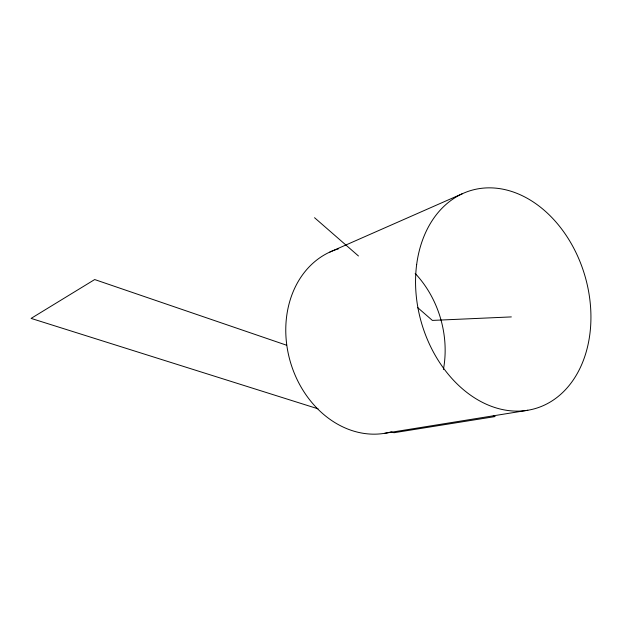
<?xml version="1.0" encoding="UTF-8"?>
<svg xmlns="http://www.w3.org/2000/svg" width="622" height="622" viewBox="0 0 622 622"><rect width="100%" height="100%" fill="white"/><g stroke="black" fill="none" stroke-linecap="round" stroke-linejoin="round"><path stroke-width="0.93" d="M329.854 252.058L462.371 193.714M384.73 433.301L527.798 410.263M511.346 316.909L432.368 320.416L417.735 307.657M318.052 408.817L31.1 318.402L94.684 279.55L286.625 345.233M391.184 431.855L393.959 432.733L495.096 416.569L493.254 415.939M314.545 217.708L358.459 255.984M390.764 432.002A95.259 78.185 73.5 0 1 290.179 361.281A95.259 78.185 73.5 0 1 338.516 248.808M415.162 273.416A95.259 78.185 73.5 0 1 443.408 369.491M416.67 264.443A113.686 85.043 73.5 0 0 534.36 408.817A113.686 85.043 73.5 0 0 558.642 225.195A113.686 85.043 73.5 0 0 416.67 264.443"/></g></svg>
